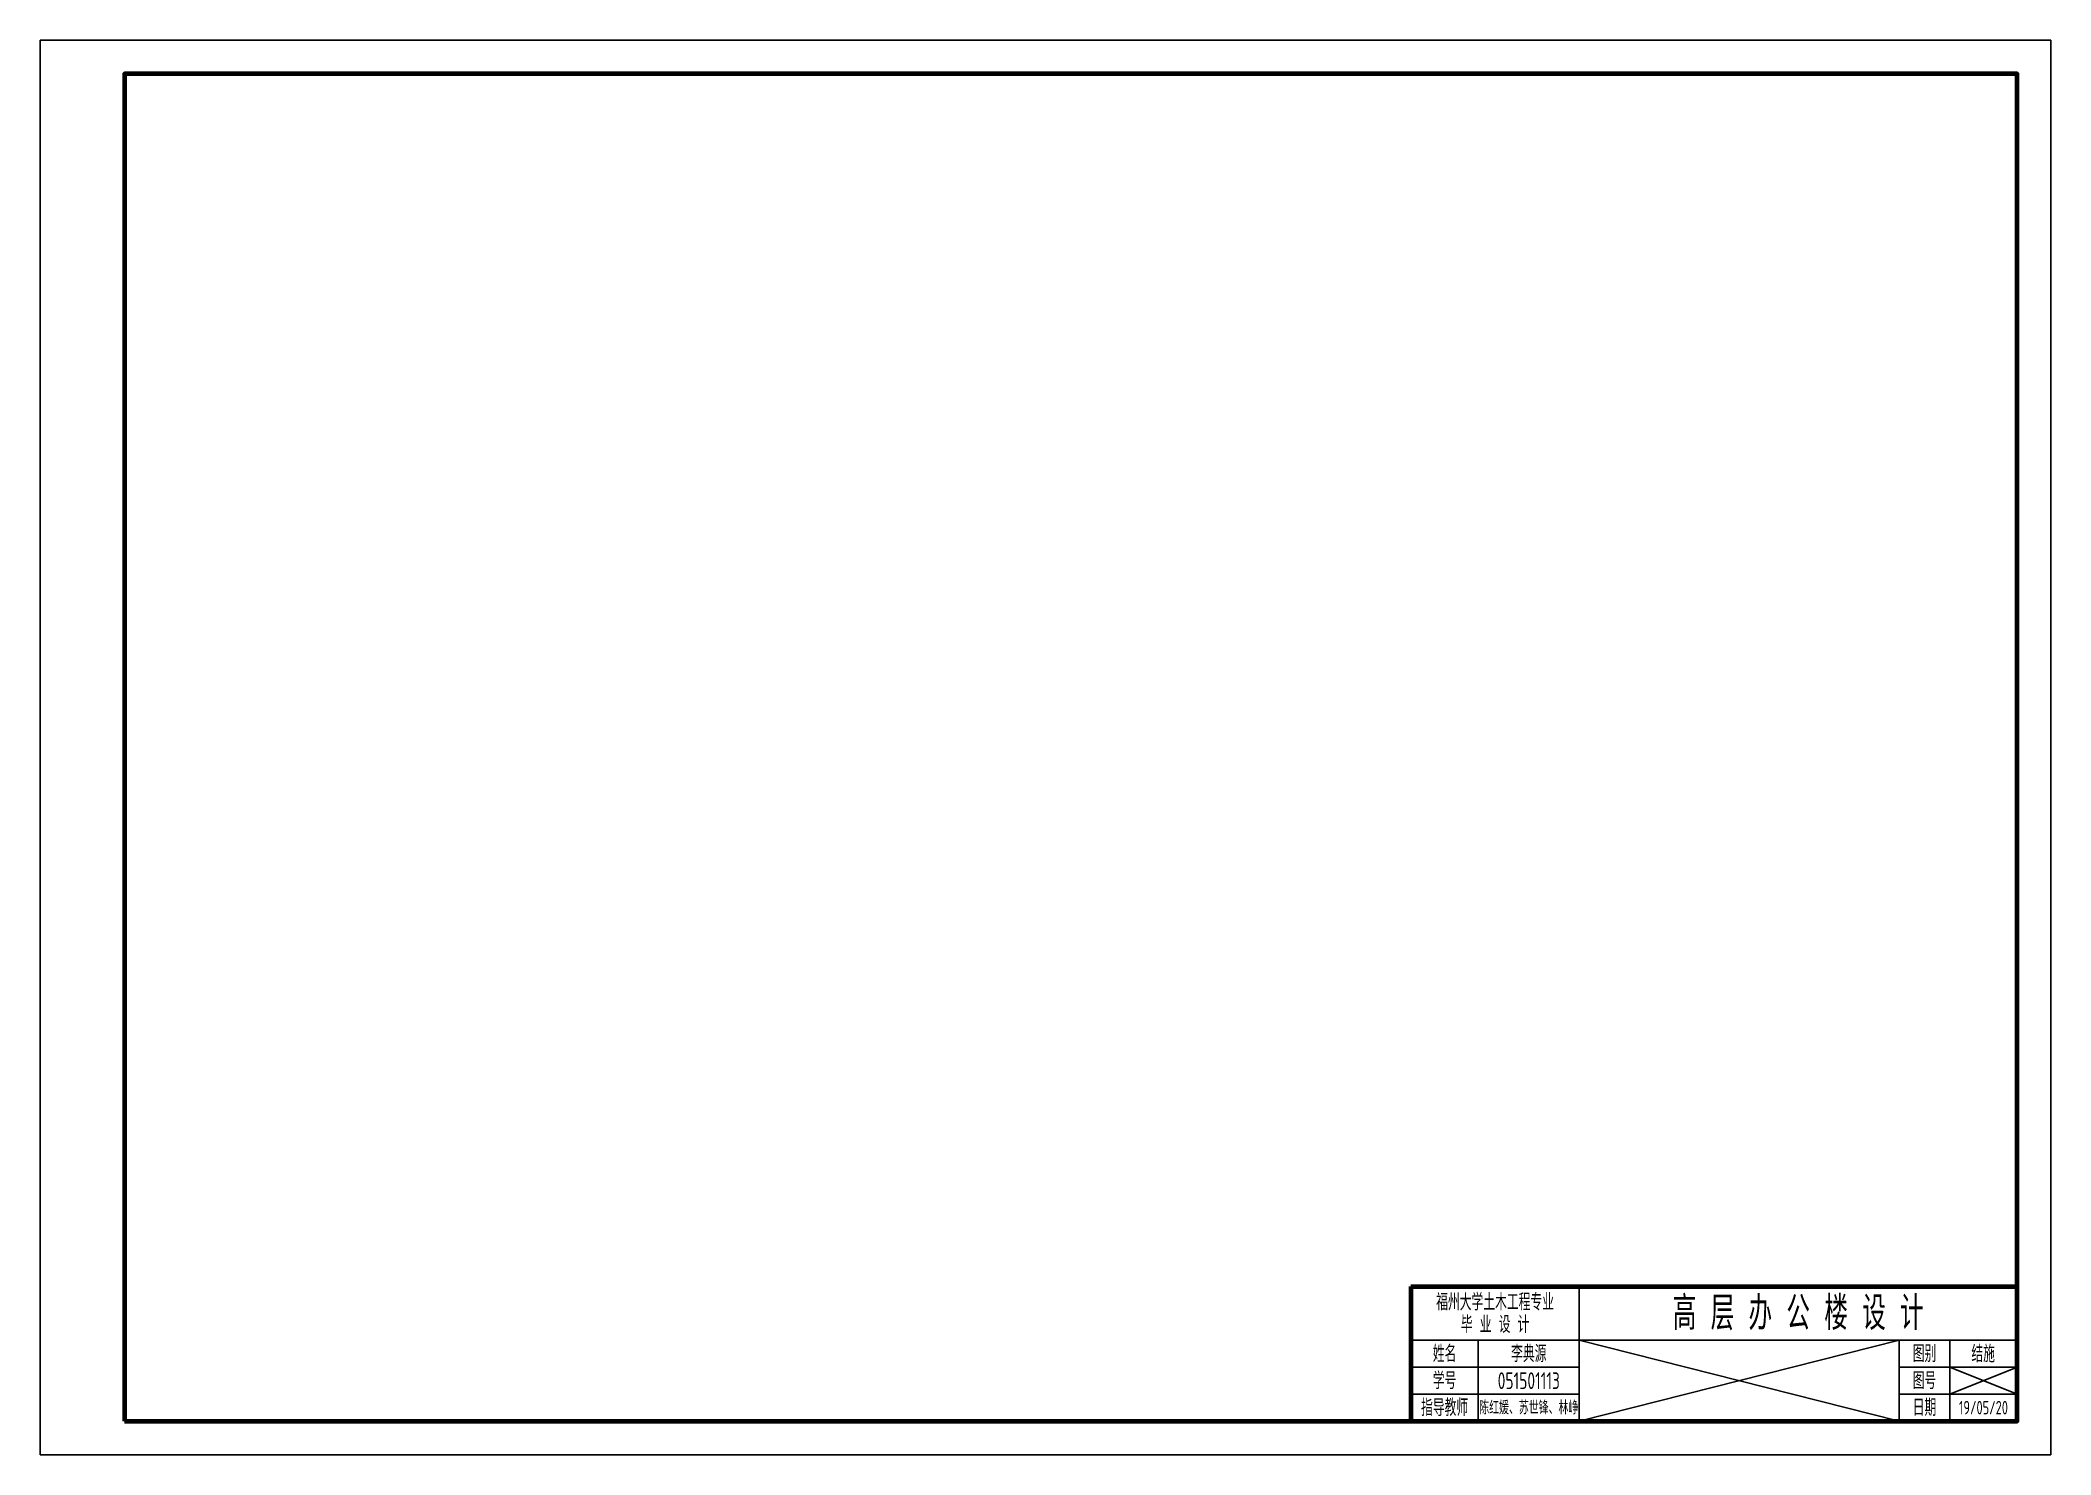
# Model space of a CAD drawing. Header units: millimetres. Extents: x 0 to 597, y 0 to 420.
import ezdxf

# ---------------------------------------------------------------- set-up
doc = ezdxf.new("R2010")
doc.units = ezdxf.units.MM
doc.layers.add('G-ANNO-TTLB', color=6, linetype='Continuous')
doc.layers.add('G-ANNO-TTLB-THIN', color=151, linetype='Continuous')
doc.layers.add('G-ANNO-TTLB-WIDE', color=214, linetype='Continuous', lineweight=100)
doc.layers.add('ignorePrint', color=151, linetype='Continuous', plot=False)
doc.styles.add('hztxt', font='tssdeng.shx', dxfattribs={"width": 0.7, "bigfont": 'hztxt.shx'})

msp = doc.modelspace()

# ---------------------------------------------------------------- linework, layer by layer
at = {"layer": 'G-ANNO-TTLB-THIN', "lineweight": 100}
for q in [(407, 10), (587, 50)]:
    msp.add_line((407, 50), q, dxfattribs=at)
at = {"layer": 'G-ANNO-TTLB-THIN'}
for p, q in [((457, 50), (457, 10)), ((407, 34), (587, 34)), ((427, 34), (427, 10)), ((552, 34), (552, 10)), ((567, 34), (567, 10)), ((407, 26), (457, 26)), ((552, 26), (587, 26)), ((407, 18), (457, 18)), ((552, 18), (587, 18))]:
    msp.add_line(p, q, dxfattribs=at)
msp.add_lwpolyline([(0, 0), (597, 0), (597, 420), (0, 420)], close=True, dxfattribs=at)
at = {"layer": 'G-ANNO-TTLB-WIDE'}
msp.add_lwpolyline([(25, 10), (587, 10), (587, 410), (25, 410)], close=True, dxfattribs=at)
at = {"layer": 'ignorePrint'}
for p, q in [((457, 10), (552, 34)), ((457, 34), (552, 10)), ((567, 18), (587, 26)), ((567, 26), (587, 18))]:
    msp.add_line(p, q, dxfattribs=at)

# ---------------------------------------------------------------- texts
at = {"insert": (522, 42), "char_height": 10, "attachment_point": 5, "style": 'hztxt'}
msp.add_mtext_dynamic_manual_height_columns('高 层 办 公 楼 设 计', width=23534.7227, gutter_width=5000, heights=[0], dxfattribs=at)
at = {"layer": 'G-ANNO-TTLB', "attachment_point": 5, "style": 'hztxt'}
for s, insert, char_height, width, line_spacing_factor in [('福州大学土木工程专业\\P毕 业 设 计', (432, 42), 5, 71.0502, 0.8), ('姓名', (417, 30), 5, 16.56, 0.938532), ('李典源', (442, 30), 5, 16.56, 0.938532), ('图别', (559.5, 30), 5, 11.04, 0.938532), ('结施', (576.92, 29.97), 5, 11.04, 0.938532), ('学号', (417, 22), 5, 16.56, 0.938532), ('051501113', (442, 22), 5, 24.84, 0.938532), ('图号', (559.5, 22), 5, 11.04, 0.938532), ('指导教师', (417, 14), 5, 22.08, 0.938532), ('陈红媛、苏世锋、林峥', (442, 14), 4, 30, 0.938532), ('日期', (559.5, 14), 5, 11.04, 0.938532), ('19/05/20', (577, 14), 4, 11.04, 0.938532)]:
    msp.add_mtext(s, dxfattribs=dict(at, insert=insert, char_height=char_height, width=width, line_spacing_factor=line_spacing_factor))

doc.saveas('drawing.dxf')
